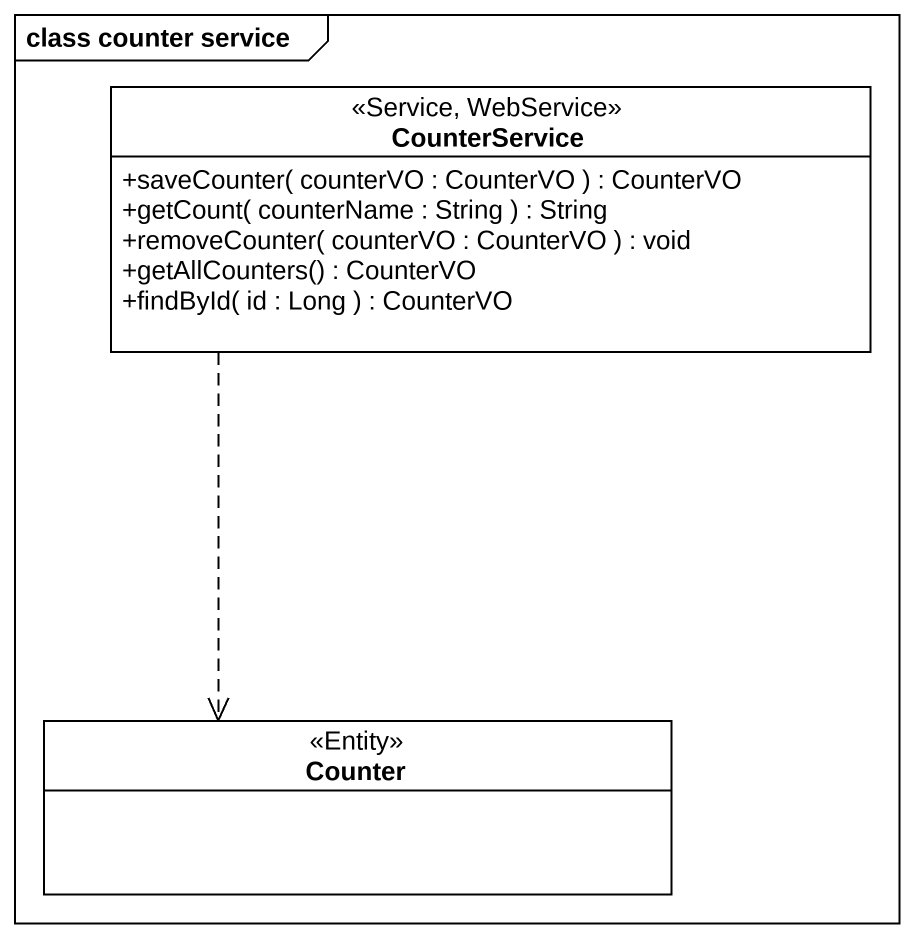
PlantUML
@startuml
mainframe class counter service
hide circle
hide empty members
skinparam classAttributeIconSize 0
class CounterService <<Service, WebService>> {
  +saveCounter( counterVO : CounterVO ) : CounterVO
  +getCount( counterName : String ) : String
  +removeCounter( counterVO : CounterVO ) : void
  +getAllCounters() : CounterVO
  +findById( id : Long ) : CounterVO
}
class Counter <<Entity>>
CounterService ..> Counter
@enduml
